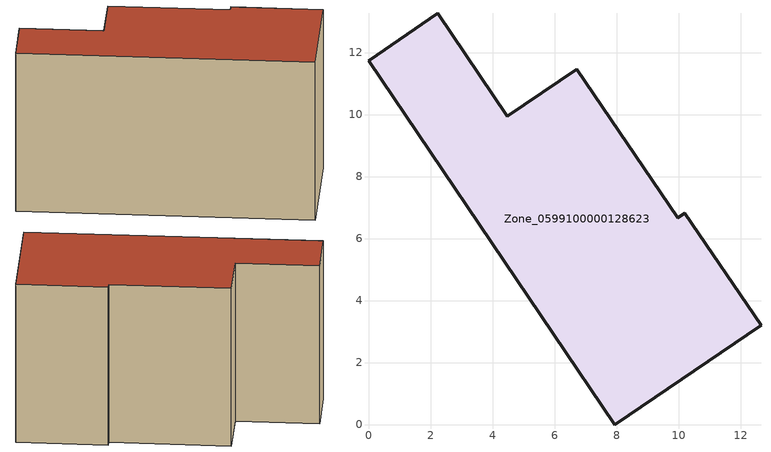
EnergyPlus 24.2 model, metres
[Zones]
Zone_0599100000128623
 floor ground (C_G): 4.48,9.95 6.71,11.46 9.97,6.67 10.2,6.82 12.66,3.2 7.95,0 0,11.74 2.24,13.26 z0
 wall outside (C_F): 7.95,0 12.66,3.2 10.2,6.82 9.97,6.67 6.71,11.46 4.48,9.95 2.24,13.26 0,11.74 7.95,0 z0:8.28
 roof outside (C_R): 6.71,11.46 4.48,9.95 2.24,13.26 0,11.74 7.95,0 12.66,3.2 10.2,6.82 9.97,6.67 z8.28
[BUILDING]
Pand.0599100000128623: North Axis=0; Terrain=City; Loads Convergence Tolerance Value=0.04; Temperature Convergence Tolerance Value=0.4; Solar Distribution=FullExterior; Maximum Number of Warmup Days=25; Minimum Number of Warmup Days=1
[Site:Location]
Rotterdam.The.Hague.AP_ZH_NLD Design_Conditions: Latitude=51.96; Longitude=4.45; Time Zone=1; Elevation=-4.5
[SITE:GROUNDTEMPERATURE:BUILDINGSURFACE]
18, 18, 18, 18, 18, 18, 18, 18, 18, 18, 18, 18
[MATERIAL] Thermal Absorptance=0.9; Solar Absorptance=0.7; Visible Absorptance=0.7
Name | Roughness | Thickness | Conductivity | Density | Specific Heat
G.TI.1975-1991 | MediumSmooth | 0.15 | 0.288461 | 540 | 1210
F.TI.1975-1991 | Rough | 0.3 | 0.230769 | 1920 | 840
R.TI.1975-1991 | MediumRough | 0.2 | 0.153846 | 1500 | 1000
[CONSTRUCTION]
C_G: G.TI.1975-1991
C_F: F.TI.1975-1991
C_R: R.TI.1975-1991
[ZONE]
Zone_0599100000128623: Type=1; Multiplier=1; Ceiling Height=Autocalculate; Volume=Autocalculate; Floor Area=autocalculate; Part of Total Floor Area=Yes
[ZONEINFILTRATION:DESIGNFLOWRATE]
Infil_Zone_0599100000128623: Zone or ZoneList or Space or SpaceList=Zone_0599100000128623; Schedule=AlwaysOn; Design Flow Rate Calculation Method=Flow/Area; Flow Rate per Floor Area=0.003; Constant Term Coefficient=1; Temperature Term Coefficient=0; Velocity Term Coefficient=0; Velocity Squared Term Coefficient=0
[HVACTEMPLATE:ZONE:IDEALLOADSAIRSYSTEM]
Zone_0599100000128623: Maximum Heating Supply Air Temperature=50; Minimum Cooling Supply Air Temperature=13; Maximum Heating Supply Air Humidity Ratio=0.0156; Minimum Cooling Supply Air Humidity Ratio=0.0077; Heating Limit=NoLimit; Cooling Limit=NoLimit; Dehumidification Control Type=ConstantSensibleHeatRatio; Cooling Sensible Heat Ratio=0.7; Dehumidification Setpoint=60; Humidification Control Type=None; Humidification Setpoint=30; Outdoor Air Method=None; Outdoor Air Flow Rate per Person=0.00944; Outdoor Air Flow Rate per Zone Floor Area=0; Outdoor Air Flow Rate per Zone=0; Demand Controlled Ventilation Type=None; Outdoor Air Economizer Type=NoEconomizer; Heat Recovery Type=None; Sensible Heat Recovery Effectiveness=0.7; Latent Heat Recovery Effectiveness=0.65
[ZONECONTROL:THERMOSTAT]
ThermostatControl_Zone_0599100000128623: Zone or ZoneList=Zone_0599100000128623; Control Type Schedule=DualSetpointControlType; Control 1=Thermostat_Zone_0599100000128623; Temperature Difference Between Cutout And Setpoint=0
[THERMOSTATSETPOINT:DUALSETPOINT]
Thermostat_Zone_0599100000128623: Heating Setpoint Temperature Schedule=HeatingSetpoint_Zone_0599100000128623; Cooling Setpoint Temperature Schedule=CoolingSetpoint_Zone_0599100000128623
[SCHEDULE:COMPACT]
HeatingSetpoint_Zone_0599100000128623: Through: 12/31, For: AllDays, Until: 24:00, 21
CoolingSetpoint_Zone_0599100000128623: Through: 12/31, For: AllDays, Until: 24:00, 24
DualSetpointControlType: Through: 12/31, For: AllDays, Until: 24:00, 4
AlwaysOn: Through: 12/31, For: AllDays, Until: 24:00, 1
